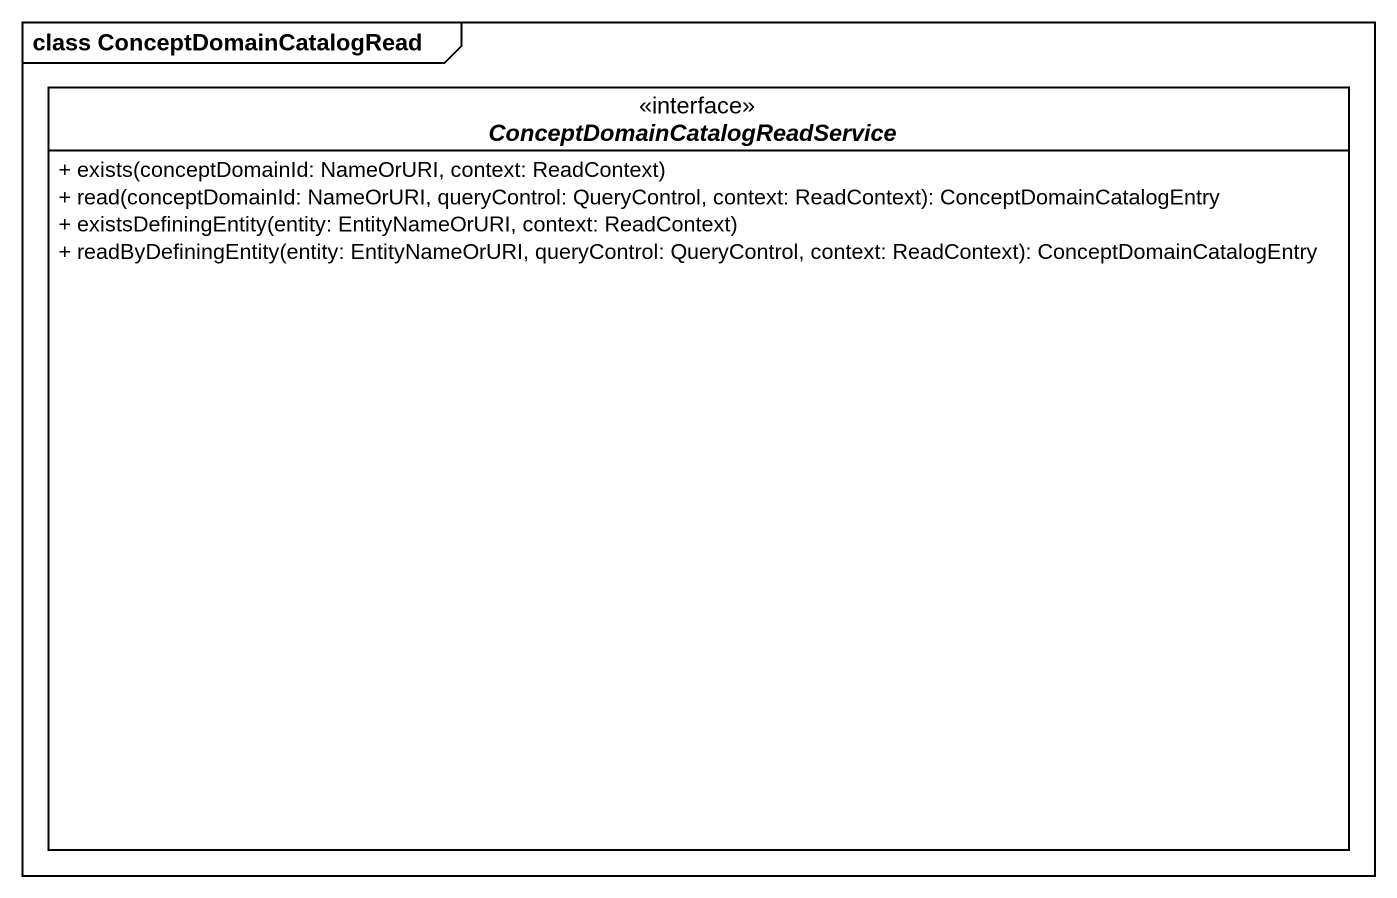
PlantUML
@startuml
mainframe class ConceptDomainCatalogRead
hide circle
hide empty members
skinparam classAttributeIconSize 0
interface "ConceptDomainCatalogReadService" as ConceptDomainCatalogReadServ <<interface>> #FFFFFF {
  + exists(conceptDomainId: NameOrURI, context: ReadContext)
  + read(conceptDomainId: NameOrURI, queryControl: QueryControl, context: ReadContext): ConceptDomainCatalogEntry
  + existsDefiningEntity(entity: EntityNameOrURI, context: ReadContext)
  + readByDefiningEntity(entity: EntityNameOrURI, queryControl: QueryControl, context: ReadContext): ConceptDomainCatalogEntry
}
@enduml
